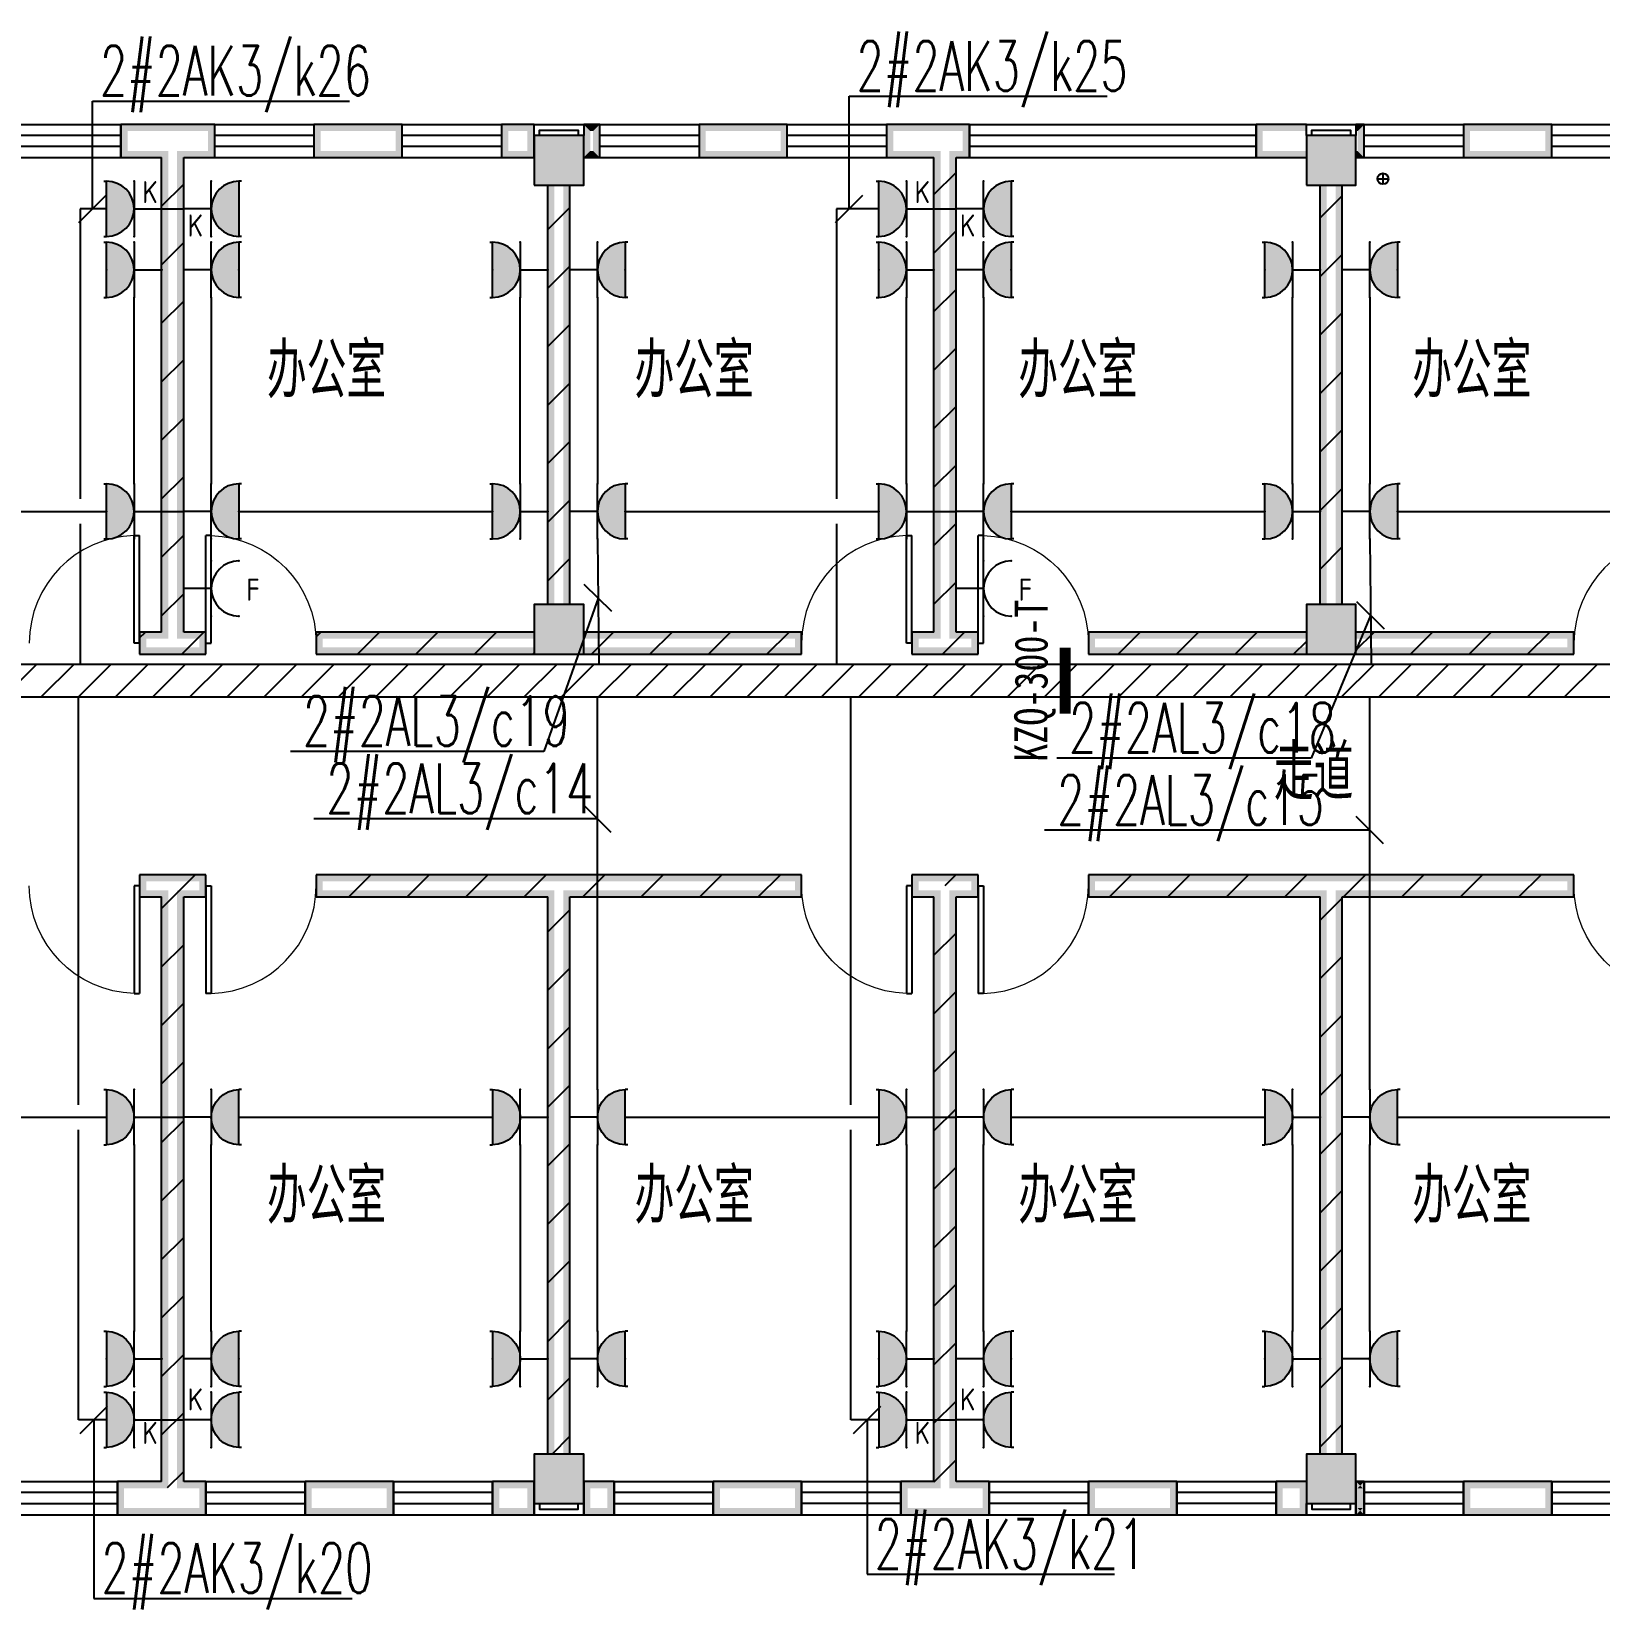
# Model space of a CAD drawing. Extents: x 101023 to 279373, y -114511 to 293844.
# Drawn here: x 201701 to 215911, y 57130 to 71431 of the extents above; entities that cross this region are included whole.
import ezdxf
from ezdxf.enums import TextEntityAlignment as Align

# ---------------------------------------------------------------- set-up
doc = ezdxf.new("R2010")
doc.units = 0
doc.header["$LTSCALE"] = 1000
doc.header["$MEASUREMENT"] = 0
for name, color, linetype in [('A-WALL-PATT', 252, 'Continuous'), ('CABLETRAY', 3, 'Continuous'), ('COLUMN', 2, 'Continuous'), ('DIM-照明', 3, 'Continuous'), ('EQUIP-插座', 3, 'Continuous'), ('PUB_HATCH', 8, 'Continuous'), ('PUB_TEXT', 7, 'Continuous'), ('PUB_WALL', 2, 'Continuous'), ('STAIR', 2, 'Continuous'), ('TEL_HATCH', 8, 'Continuous'), ('WALL', 2, 'Continuous'), ('WINDOW', 2, 'Continuous'), ('WIRE-照明', 6, 'Continuous'), ('抗震支吊架', 2, 'Continuous'), ('排水', 153, 'Continuous')]:
    doc.layers.add(name, color=color, linetype=linetype)
doc.styles.add('_TEL_ATTDEF', font='gbenor', dxfattribs={"bigfont": 'gbcbig'})
doc.styles.add('_TEL_DIM', font='simplex.shx', dxfattribs={"width": 0.8, "height": 3.5, "bigfont": 'gbcbig.shx'})
doc.styles.add('kzcad', font='', dxfattribs={"width": 0.8})
doc.styles.get("Standard").update_dxf_attribs({"font": 'simplex.shx', "width": 0.8, "bigfont": 'gbcbig.shx'})
doc.styles.get('kzcad').set_extended_font_data('SimSun')
pattern_1 = [(45, (-906447.23, -635367.28), (-265.16515, 265.16515), [])]

# ---------------------------------------------------------------- blocks, each defined once
blk = doc.blocks.new('$equip$00002810')
for p, q in [((0.5, 0.5), (-0.5, 0.5)), ((0, 0.5), (0, 0))]:
    blk.add_line(p, q)
blk.add_arc((0, 1), 0.5, 180, 0)
for p in [(-0.5, 1), (0.5, 1), (-0.5, 0.5), (0.5, 0.5), (0, 0)]:
    blk.add_point(p)
at = {"color": 7, "style": '_TEL_DIM'}
blk.add_attdef('$TEXT$', text='', height=0.4, dxfattribs=at).set_placement((0.023, 1.257), align=Align.MIDDLE_CENTER)
at = {"color": 7, "style": '_TEL_DIM', "flags": 1}
for tag in ['A', 'REMARK']:
    blk.add_attdef(tag, text='', height=0.000025, dxfattribs=at).set_placement((0, 0), align=Align.MIDDLE_CENTER)
blk = doc.blocks.new('$equip$00001237')
for p, q in [((-0.5, 1.05), (-0.5, 1)), ((-0.5, 1), (0.5, 1)), ((0.5, 1.05), (0.5, 1)), ((0.5, 0.5), (-0.5, 0.5)), ((0, 0.5), (0, 0))]:
    blk.add_line(p, q)
blk.add_arc((0, 1), 0.5, 180, 0)
for p in [(0, 1), (-0.5, 0.5), (0.5, 0.5), (0, 0)]:
    blk.add_point(p)
for points in [[(0.433, 0.75), (-0.433, 0.75), (0.5, 1), (-0.5, 1)], [(0.25, 0.567), (-0.25, 0.567), (0.433, 0.75), (-0.433, 0.75)], [(0, 0.5), (0, 0.5), (0.25, 0.567), (-0.25, 0.567)]]:
    blk.add_solid(points)
at = {"flags": 9}
blk.add_attdef('A', (0, 0), '', height=0.00002, dxfattribs=at)
blk = doc.blocks.new('$equip$00001764')
for p, q in [((-0.5, 1.05), (-0.5, 1)), ((-0.5, 1), (0.5, 1)), ((0.5, 1.05), (0.5, 1)), ((0.5, 0.5), (-0.5, 0.5)), ((0, 0.5), (0, 0))]:
    blk.add_line(p, q)
blk.add_arc((0, 1), 0.5, 180, 0)
for p in [(-0.5, 0.5), (0.5, 0.5), (0, 0)]:
    blk.add_point(p)
for points in [[(0.433, 0.75), (-0.433, 0.75), (0.5, 1), (-0.5, 1)], [(0.25, 0.567), (-0.25, 0.567), (0.433, 0.75), (-0.433, 0.75)], [(0, 0.5), (0, 0.5), (0.25, 0.567), (-0.25, 0.567)]]:
    blk.add_solid(points)
at = {"color": 7, "style": '_TEL_DIM'}
blk.add_attdef('$TEXT$', text='', height=0.4, dxfattribs=at).set_placement((0.303, 0.211), align=Align.MIDDLE_CENTER)
at = {"color": 7, "style": '_TEL_DIM', "flags": 1}
blk.add_attdef('A', text='', height=0.00002, dxfattribs=at).set_placement((0, 0), align=Align.MIDDLE_CENTER)
blk = doc.blocks.new('ng')
at = {"layer": '排水'}
for p, q in [((345991, 781358), (346091, 781358)), ((346041, 781408), (346041, 781308))]:
    blk.add_line(p, q, dxfattribs=at)
blk.add_circle((346041, 781358), 50, dxfattribs=at)
blk = doc.blocks.new('雨水管')
at = {"layer": '排水'}
blk.add_blockref('ng', (669236, -122908), dxfattribs=at)
blk = doc.blocks.new('$WINLIB2D$00000001')
at = {"color": 0}
for points in [[(-0.5, 0.5), (-0.5, -0.5)], [(-0.5, 0.5), (0.5, 0.5)], [(0.5, -0.5), (0.5, 0.5)], [(0.5, 0.1667), (-0.5, 0.1667)], [(0.5, -0.1667), (-0.5, -0.1667)], [(-0.5, -0.5), (0.5, -0.5)]]:
    blk.add_lwpolyline(points, dxfattribs=at)
blk = doc.blocks.new('_FZH')
blk.add_lwpolyline([(-0.5, -0.5), (0.5, -0.5), (0.5, 0.5), (-0.5, 0.5)], close=True)
at = {"layer": 'PUB_HATCH'}
blk.add_solid([(-0.5, -0.5), (0.5, -0.5), (-0.5, 0.5), (0.5, 0.5)], dxfattribs=at)
blk = doc.blocks.new('$DorLib2D$00000001')
for p, q in [((0.45, 0.975), (0.5, 0.975)), ((0.45, 0), (0.45, 0.975)), ((0.5, 0), (0.5, 0.975)), ((0.5, 0), (0.45, 0))]:
    blk.add_line(p, q)
at = {"lineweight": 13}
blk.add_arc((0.475, 0), 0.975, 91.4693, 180, dxfattribs=at)
blk = doc.blocks.new('A$C54854E18')
at = {"layer": 'A-WALL-PATT'}
h = blk.add_hatch(dxfattribs=at)
h.set_pattern_fill('普通砖', color=256, scale=150, style=0)
h.set_pattern_definition(pattern_1)
h.paths.add_polyline_path([(86699.9, 18638.9), (86739.9, 18645.5), (86799.9, 18705.5), (86799.9, 23005.5), (86699.9, 23105.5), (86599.9, 23005.5), (86599.9, 18705.5), (86659.9, 18645.5)])
h = blk.add_hatch(dxfattribs=at)
h.set_pattern_fill('普通砖', color=256, scale=150, style=0)
h.set_pattern_definition(pattern_1)
h.paths.add_polyline_path([(93699.9, 18638.9), (93739.9, 18645.5), (93799.9, 18705.5), (93799.9, 23005.5), (93699.9, 23105.5), (93599.9, 23005.5), (93599.9, 18705.5), (93659.9, 18645.5)])
h = blk.add_hatch(dxfattribs=at)
h.set_pattern_fill('普通砖', color=256, scale=150, style=0)
h.set_pattern_definition(pattern_1)
h.paths.add_polyline_path([(90300, 22755.5), (90100, 22755.5), (90100, 18955.5), (90300, 18955.5)])
h = blk.add_hatch(dxfattribs=at)
h.set_pattern_fill('普通砖', color=256, scale=150, style=0)
h.set_pattern_definition(pattern_1)
h.paths.add_polyline_path([(97300, 22755.5), (97100, 22755.5), (97100, 18955.5), (97300, 18955.5)])
h = blk.add_hatch(dxfattribs=at)
h.set_pattern_fill('普通砖', color=256, scale=150, style=0)
h.set_pattern_definition(pattern_1)
h.paths.add_polyline_path([(86659.9, 18645.5), (86599.9, 18705.5), (86399.9, 18705.5), (86399.9, 18505.5), (86699.9, 18505.5), (86699.9, 18638.9)])
h = blk.add_hatch(dxfattribs=at)
h.set_pattern_fill('普通砖', color=256, scale=150, style=0)
h.set_pattern_definition(pattern_1)
h.paths.add_polyline_path([(86699.9, 18638.9), (86699.9, 18505.5), (86999.9, 18505.5), (86999.9, 18705.5), (86799.9, 18705.5), (86739.9, 18645.5)])
h = blk.add_hatch(dxfattribs=at)
h.set_pattern_fill('普通砖', color=256, scale=150, style=0)
h.set_pattern_definition(pattern_1)
h.paths.add_polyline_path([(89975, 18505.5), (89975, 18705.5), (87999.9, 18705.5), (87999.9, 18505.5)])
h = blk.add_hatch(dxfattribs=at)
h.set_pattern_fill('普通砖', color=256, scale=150, style=0)
h.set_pattern_definition(pattern_1)
h.paths.add_polyline_path([(90425, 18705.5), (90425, 18505.5), (92399.9, 18505.5), (92399.9, 18705.5)])
h = blk.add_hatch(dxfattribs=at)
h.set_pattern_fill('普通砖', color=256, scale=150, style=0)
h.set_pattern_definition(pattern_1)
h.paths.add_polyline_path([(93659.9, 18645.5), (93599.9, 18705.5), (93399.9, 18705.5), (93399.9, 18505.5), (93699.9, 18505.5), (93699.9, 18638.9)])
h = blk.add_hatch(dxfattribs=at)
h.set_pattern_fill('普通砖', color=256, scale=150, style=0)
h.set_pattern_definition(pattern_1)
h.paths.add_polyline_path([(93699.9, 18638.9), (93699.9, 18505.5), (93999.9, 18505.5), (93999.9, 18705.5), (93799.9, 18705.5), (93739.9, 18645.5)])
h = blk.add_hatch(dxfattribs=at)
h.set_pattern_fill('普通砖', color=256, scale=150, style=0)
h.set_pattern_definition(pattern_1)
h.paths.add_polyline_path([(96974.9, 18505.5), (96974.9, 18705.5), (94999.9, 18705.5), (94999.9, 18505.5)])
h = blk.add_hatch(dxfattribs=at)
h.set_pattern_fill('普通砖', color=256, scale=150, style=0)
h.set_pattern_definition(pattern_1)
h.paths.add_polyline_path([(97424.9, 18705.5), (97424.9, 18505.5), (99399.9, 18505.5), (99399.9, 18705.5)])
h = blk.add_hatch(dxfattribs=at)
h.set_pattern_fill('普通砖', color=256, scale=150, style=0)
h.set_pattern_definition(pattern_1)
h.paths.add_polyline_path([(86699.9, 16372.2), (86699.9, 16505.5), (86399.9, 16505.5), (86399.9, 16305.5), (86599.9, 16305.5), (86659.9, 16365.5)])
h = blk.add_hatch(dxfattribs=at)
h.set_pattern_fill('普通砖', color=256, scale=150, style=0)
h.set_pattern_definition(pattern_1)
h.paths.add_polyline_path([(86739.9, 16365.5), (86799.9, 16305.5), (86999.9, 16305.5), (86999.9, 16505.5), (86699.9, 16505.5), (86699.9, 16372.2)])
h = blk.add_hatch(dxfattribs=at)
h.set_pattern_fill('普通砖', color=256, scale=150, style=0)
h.set_pattern_definition(pattern_1)
h.paths.add_polyline_path([(90200, 16372.2), (90200, 16505.5), (87999.9, 16505.5), (87999.9, 16305.5), (90100, 16305.5), (90160, 16365.5)])
h = blk.add_hatch(dxfattribs=at)
h.set_pattern_fill('普通砖', color=256, scale=150, style=0)
h.set_pattern_definition(pattern_1)
h.paths.add_polyline_path([(90240, 16365.5), (90300, 16305.5), (92399.9, 16305.5), (92399.9, 16505.5), (90200, 16505.5), (90200, 16372.2)])
h = blk.add_hatch(dxfattribs=at)
h.set_pattern_fill('普通砖', color=256, scale=150, style=0)
h.set_pattern_definition(pattern_1)
h.paths.add_polyline_path([(93739.9, 16365.5), (93799.9, 16305.5), (93999.9, 16305.5), (93999.9, 16505.5), (93699.9, 16505.5), (93699.9, 16372.2)])
h = blk.add_hatch(dxfattribs=at)
h.set_pattern_fill('普通砖', color=256, scale=150, style=0)
h.set_pattern_definition(pattern_1)
h.paths.add_polyline_path([(97200, 16372.2), (97200, 16505.5), (94999.9, 16505.5), (94999.9, 16305.5), (97100, 16305.5), (97160, 16365.5)])
h = blk.add_hatch(dxfattribs=at)
h.set_pattern_fill('普通砖', color=256, scale=150, style=0)
h.set_pattern_definition(pattern_1)
h.paths.add_polyline_path([(97240, 16365.5), (97300, 16305.5), (99399.9, 16305.5), (99399.9, 16505.5), (97200, 16505.5), (97200, 16372.2)])
h = blk.add_hatch(dxfattribs=at)
h.set_pattern_fill('普通砖', color=256, scale=150, style=0)
h.set_pattern_definition(pattern_1)
h.paths.add_polyline_path([(86699.9, 10905.5), (86799.9, 11005.5), (86799.9, 16305.5), (86739.9, 16365.5), (86699.9, 16372.2), (86659.9, 16365.5), (86599.9, 16305.5), (86599.9, 11005.5)])
h = blk.add_hatch(dxfattribs=at)
h.set_pattern_fill('普通砖', color=256, scale=150, style=0)
h.set_pattern_definition(pattern_1)
h.paths.add_polyline_path([(90100, 11255.6), (90300, 11255.6), (90300, 16305.5), (90240, 16365.5), (90200, 16372.2), (90160, 16365.5), (90100, 16305.5)])
h = blk.add_hatch(dxfattribs=at)
h.set_pattern_fill('普通砖', color=256, scale=150, style=0)
h.set_pattern_definition(pattern_1)
h.paths.add_polyline_path([(93699.9, 10905.6), (93799.9, 11005.6), (93799.9, 16305.5), (93739.9, 16365.5), (93699.9, 16372.2), (93659.9, 16365.5), (93599.9, 16305.5), (93599.9, 11005.6)])
h = blk.add_hatch(dxfattribs=at)
h.set_pattern_fill('普通砖', color=256, scale=150, style=0)
h.set_pattern_definition(pattern_1)
h.paths.add_polyline_path([(97100, 11255.6), (97300, 11255.6), (97300, 16305.5), (97240, 16365.5), (97200, 16372.2), (97160, 16365.5), (97100, 16305.5)])
at = {"layer": 'PUB_WALL'}
for points in [[(86699.9, 23305.5), (86230.8, 23305.5), (86290.8, 23245.5), (86699.9, 23245.5)], [(86230.8, 23305.5), (86230.8, 23005.5), (86290.8, 23065.5), (86290.8, 23245.5)], [(87080.6, 23305.5), (86699.9, 23305.5), (86699.9, 23245.5), (87020.6, 23245.5)], [(87080.6, 23005.5), (87080.6, 23305.5), (87020.6, 23245.5), (87020.6, 23065.5)], [(88780.6, 23305.5), (87980.6, 23305.5), (88040.6, 23245.5), (88720.6, 23245.5)], [(87980.6, 23305.5), (87980.6, 23005.5), (88040.6, 23065.5), (88040.6, 23245.5)], [(88780.6, 23005.5), (88780.6, 23305.5), (88720.6, 23245.5), (88720.6, 23065.5)], [(89974.9, 23305.5), (89680.6, 23305.5), (89740.6, 23245.5), (89914.9, 23245.5)], [(89680.6, 23305.5), (89680.6, 23005.5), (89740.6, 23065.5), (89740.6, 23245.5)], [(89974.9, 23005.5), (89974.9, 23305.5), (89914.9, 23245.5), (89914.9, 23065.5)], [(90425, 23205.5), (89975, 23205.5), (90035, 23145.5), (90365, 23145.5)], [(89975, 23205.5), (89975, 22755.5), (90035, 22815.5), (90035, 23145.5)], [(90425, 22755.5), (90425, 23205.5), (90365, 23145.5), (90365, 22815.5)], [(90570.4, 23305.5), (90424.9, 23305.5), (90484.9, 23245.5), (90510.4, 23245.5)], [(90424.9, 23205.5), (90425, 23205.5), (90425, 23005.6), (90484.9, 23065.5), (90484.9, 23245.5), (90424.9, 23305.5)], [(90570.4, 23005.5), (90570.4, 23305.5), (90510.4, 23245.5), (90510.4, 23065.5)], [(92270.4, 23305.5), (91470.4, 23305.5), (91530.4, 23245.5), (92210.4, 23245.5)], [(91470.4, 23305.5), (91470.4, 23005.5), (91530.4, 23065.5), (91530.4, 23245.5)], [(92270.4, 23005.5), (92270.4, 23305.5), (92210.4, 23245.5), (92210.4, 23065.5)], [(93699.9, 23305.5), (93170.4, 23305.5), (93230.4, 23245.5), (93699.9, 23245.5)], [(93170.4, 23305.5), (93170.4, 23005.5), (93230.4, 23065.5), (93230.4, 23245.5)], [(93920.5, 23305.5), (93699.9, 23305.5), (93699.9, 23245.5), (93860.5, 23245.5)], [(93920.5, 23005.5), (93920.5, 23305.5), (93860.5, 23245.5), (93860.5, 23065.5)], [(96974.9, 23305.5), (96520.5, 23305.5), (96580.5, 23245.5), (96974.9, 23245.5)], [(96520.5, 23305.5), (96520.5, 23005.5), (96580.5, 23065.5), (96580.5, 23245.5)], [(97424.9, 23205.5), (96974.9, 23205.5), (97034.9, 23145.5), (97364.9, 23145.5)], [(96974.9, 23205.5), (96974.9, 22755.5), (97034.9, 22815.5), (97034.9, 23145.5)], [(97424.9, 22755.5), (97424.9, 23205.5), (97364.9, 23145.5), (97364.9, 22815.5)], [(97499.6, 23305.5), (97424.9, 23305.5), (97424.9, 23245.5), (97439.6, 23245.5)], [(97499.6, 23005.5), (97499.6, 23305.5), (97439.6, 23245.5), (97439.6, 23065.5)], [(99199.6, 23305.5), (98399.6, 23305.5), (98459.6, 23245.5), (99139.6, 23245.5)], [(98399.6, 23305.5), (98399.6, 23005.5), (98459.6, 23065.5), (98459.6, 23245.5)], [(99199.6, 23005.5), (99199.6, 23305.5), (99139.6, 23245.5), (99139.6, 23065.5)], [(86230.8, 23005.5), (86599.9, 23005.5), (86659.9, 23065.5), (86290.8, 23065.5)], [(86599.9, 18705.5), (86599.9, 23005.5), (86659.9, 23065.5), (86659.9, 18645.5)], [(86799.9, 18705.5), (86799.9, 23005.5), (86739.9, 23065.5), (86739.9, 18645.5)], [(86799.9, 23005.5), (87080.6, 23005.5), (87020.6, 23065.5), (86739.9, 23065.5)], [(87980.6, 23005.5), (88780.6, 23005.5), (88720.6, 23065.5), (88040.6, 23065.5)], [(89680.6, 23005.5), (89974.9, 23005.5), (89914.9, 23065.5), (89740.6, 23065.5)], [(90425, 23005.6), (90425, 23005.5), (90570.4, 23005.5), (90510.4, 23065.5), (90484.9, 23065.5)], [(91470.4, 23005.5), (92270.4, 23005.5), (92210.4, 23065.5), (91530.4, 23065.5)], [(93170.4, 23005.5), (93599.9, 23005.5), (93659.9, 23065.5), (93230.4, 23065.5)], [(93599.9, 18705.5), (93599.9, 23005.5), (93659.9, 23065.5), (93659.9, 18645.5)], [(93799.9, 18705.5), (93799.9, 23005.5), (93739.9, 23065.5), (93739.9, 18645.5)], [(93799.9, 23005.5), (93920.5, 23005.5), (93860.5, 23065.5), (93739.9, 23065.5)], [(96520.5, 23005.5), (96974.9, 23005.5), (96974.9, 23065.5), (96580.5, 23065.5)], [(97424.9, 23005.5), (97499.6, 23005.5), (97439.6, 23065.5), (97424.9, 23065.5)], [(98399.6, 23005.5), (99199.6, 23005.5), (99139.6, 23065.5), (98459.6, 23065.5)], [(89975, 22755.5), (90425, 22755.5), (90365, 22815.5), (90035, 22815.5)], [(90160, 22755.5), (90100, 22755.5), (90100, 18955.5), (90160, 18955.5)], [(90300, 22755.5), (90240, 22755.5), (90240, 18955.5), (90300, 18955.5)], [(96974.9, 22755.5), (97424.9, 22755.5), (97364.9, 22815.5), (97034.9, 22815.5)], [(97160, 22755.5), (97100, 22755.5), (97100, 18955.5), (97160, 18955.5)], [(97300, 22755.5), (97240, 22755.5), (97240, 18955.5), (97300, 18955.5)], [(90425, 18955.5), (89975, 18955.5), (90035, 18895.5), (90365, 18895.5)], [(89975, 18955.5), (89975, 18505.5), (90035, 18565.5), (90035, 18895.5)], [(90425, 18505.5), (90425, 18955.5), (90365, 18895.5), (90365, 18565.5)], [(97424.9, 18955.5), (96974.9, 18955.5), (97034.9, 18895.5), (97364.9, 18895.5)], [(96974.9, 18955.5), (96974.9, 18505.5), (97034.9, 18565.5), (97034.9, 18895.5)], [(97424.9, 18505.5), (97424.9, 18955.5), (97364.9, 18895.5), (97364.9, 18565.5)], [(86599.9, 18705.5), (86399.9, 18705.5), (86459.9, 18645.5), (86659.9, 18645.5)], [(86399.9, 18705.5), (86399.9, 18505.5), (86459.9, 18565.5), (86459.9, 18645.5)], [(86999.9, 18705.5), (86799.9, 18705.5), (86739.9, 18645.5), (86939.9, 18645.5)], [(86999.9, 18505.5), (86999.9, 18705.5), (86939.9, 18645.5), (86939.9, 18565.5)], [(89975, 18645.5), (89975, 18705.5), (87999.9, 18705.5), (88059.9, 18645.5)], [(87999.9, 18705.5), (87999.9, 18505.5), (88059.9, 18565.5), (88059.9, 18645.5)], [(90425, 18705.5), (90425, 18645.5), (92339.9, 18645.5), (92399.9, 18705.5)], [(92399.9, 18505.5), (92399.9, 18705.5), (92339.9, 18645.5), (92339.9, 18565.5)], [(93599.9, 18705.5), (93399.9, 18705.5), (93459.9, 18645.5), (93659.9, 18645.5)], [(93399.9, 18705.5), (93399.9, 18505.5), (93459.9, 18565.5), (93459.9, 18645.5)], [(93999.9, 18705.5), (93799.9, 18705.5), (93739.9, 18645.5), (93939.9, 18645.5)], [(93999.9, 18505.5), (93999.9, 18705.5), (93939.9, 18645.5), (93939.9, 18565.5)], [(96974.9, 18645.5), (96974.9, 18705.5), (94999.9, 18705.5), (95059.9, 18645.5)], [(94999.9, 18705.5), (94999.9, 18505.5), (95059.9, 18565.5), (95059.9, 18645.5)], [(97424.9, 18705.5), (97424.9, 18645.5), (99339.9, 18645.5), (99399.9, 18705.5)], [(99399.9, 18505.5), (99399.9, 18705.5), (99339.9, 18645.5), (99339.9, 18565.5)], [(86399.9, 18505.5), (86699.9, 18505.5), (86699.9, 18565.5), (86459.9, 18565.5)], [(86699.9, 18505.5), (86999.9, 18505.5), (86939.9, 18565.5), (86699.9, 18565.5)], [(89975, 18505.5), (89975, 18565.5), (88059.9, 18565.5), (87999.9, 18505.5)], [(89975, 18505.5), (90425, 18505.5), (90365, 18565.5), (90035, 18565.5)], [(90425, 18565.5), (90425, 18505.5), (92399.9, 18505.5), (92339.9, 18565.5)], [(93399.9, 18505.5), (93699.9, 18505.5), (93699.9, 18565.5), (93459.9, 18565.5)], [(93699.9, 18505.5), (93999.9, 18505.5), (93939.9, 18565.5), (93699.9, 18565.5)], [(96974.9, 18505.5), (96974.9, 18565.5), (95059.9, 18565.5), (94999.9, 18505.5)], [(96974.9, 18505.5), (97424.9, 18505.5), (97364.9, 18565.5), (97034.9, 18565.5)], [(97424.9, 18565.5), (97424.9, 18505.5), (99399.9, 18505.5), (99339.9, 18565.5)], [(86699.9, 16505.5), (86399.9, 16505.5), (86459.9, 16445.5), (86699.9, 16445.5)], [(86399.9, 16505.5), (86399.9, 16305.5), (86459.9, 16365.5), (86459.9, 16445.5)], [(86999.9, 16505.5), (86699.9, 16505.5), (86699.9, 16445.5), (86939.9, 16445.5)], [(86999.9, 16305.5), (86999.9, 16505.5), (86939.9, 16445.5), (86939.9, 16365.5)], [(90200, 16505.5), (87999.9, 16505.5), (88059.9, 16445.5), (90200, 16445.5)], [(87999.9, 16505.5), (87999.9, 16305.5), (88059.9, 16365.5), (88059.9, 16445.5)], [(92399.9, 16505.5), (90200, 16505.5), (90200, 16445.5), (92339.9, 16445.5)], [(92399.9, 16305.5), (92399.9, 16505.5), (92339.9, 16445.5), (92339.9, 16365.5)], [(93699.9, 16505.5), (93399.9, 16505.5), (93459.9, 16445.5), (93699.9, 16445.5)], [(93399.9, 16505.5), (93399.9, 16305.5), (93459.9, 16365.5), (93459.9, 16445.5)], [(93999.9, 16505.5), (93699.9, 16505.5), (93699.9, 16445.5), (93939.9, 16445.5)], [(93999.9, 16305.5), (93999.9, 16505.5), (93939.9, 16445.5), (93939.9, 16365.5)], [(97200, 16505.5), (94999.9, 16505.5), (95059.9, 16445.5), (97200, 16445.5)], [(94999.9, 16505.5), (94999.9, 16305.5), (95059.9, 16365.5), (95059.9, 16445.5)], [(99399.9, 16505.5), (97200, 16505.5), (97200, 16445.5), (99339.9, 16445.5)], [(99399.9, 16305.5), (99399.9, 16505.5), (99339.9, 16445.5), (99339.9, 16365.5)], [(86399.9, 16305.5), (86599.9, 16305.5), (86659.9, 16365.5), (86459.9, 16365.5)], [(86599.9, 11005.5), (86599.9, 16305.5), (86659.9, 16365.5), (86659.9, 10945.5)], [(86799.9, 11005.5), (86799.9, 16305.5), (86739.9, 16365.5), (86739.9, 10945.5)], [(86799.9, 16305.5), (86999.9, 16305.5), (86939.9, 16365.5), (86739.9, 16365.5)], [(87999.9, 16305.5), (90100, 16305.5), (90160, 16365.5), (88059.9, 16365.5)], [(90100, 11255.6), (90160, 11255.6), (90160, 16365.5), (90100, 16305.5)], [(90240, 11255.6), (90300, 11255.6), (90300, 16305.5), (90240, 16365.5)], [(90300, 16305.5), (92399.9, 16305.5), (92339.9, 16365.5), (90240, 16365.5)], [(93399.9, 16305.5), (93599.9, 16305.5), (93659.9, 16365.5), (93459.9, 16365.5)], [(93599.9, 11005.6), (93599.9, 16305.5), (93659.9, 16365.5), (93659.9, 10945.6)], [(93799.9, 11005.6), (93799.9, 16305.5), (93739.9, 16365.5), (93739.9, 10945.6)], [(93799.9, 16305.5), (93999.9, 16305.5), (93939.9, 16365.5), (93739.9, 16365.5)], [(94999.9, 16305.5), (97100, 16305.5), (97160, 16365.5), (95059.9, 16365.5)], [(97100, 11255.6), (97160, 11255.6), (97160, 16365.5), (97100, 16305.5)], [(97240, 11255.6), (97300, 11255.6), (97300, 16305.5), (97240, 16365.5)], [(97300, 16305.5), (99399.9, 16305.5), (99339.9, 16365.5), (97240, 16365.5)], [(90425, 11255.6), (89975, 11255.6), (90035, 11195.6), (90365, 11195.6)], [(89975, 11255.6), (89975, 10805.6), (90035, 10865.6), (90035, 11195.6)], [(90425, 10805.6), (90425, 11255.6), (90365, 11195.6), (90365, 10865.6)], [(97424.9, 11255.6), (96974.9, 11255.6), (97034.9, 11195.6), (97364.9, 11195.6)], [(96974.9, 11255.6), (96974.9, 10805.6), (97034.9, 10865.6), (97034.9, 11195.6)], [(97424.9, 10805.6), (97424.9, 11255.6), (97364.9, 11195.6), (97364.9, 10865.6)], [(86599.9, 11005.5), (86200, 11005.5), (86260, 10945.5), (86659.9, 10945.5)], [(86200, 11005.5), (86200, 10705.5), (86260, 10765.5), (86260, 10945.5)], [(87000, 11005.5), (86799.9, 11005.5), (86739.9, 10945.5), (86940, 10945.5)], [(87000, 10705.5), (87000, 11005.5), (86940, 10945.5), (86940, 10765.5)], [(88700, 11005.5), (87900, 11005.5), (87960, 10945.5), (88640, 10945.5)], [(87900, 11005.5), (87900, 10705.5), (87960, 10765.5), (87960, 10945.5)], [(88700, 10705.5), (88700, 11005.5), (88640, 10945.5), (88640, 10765.5)], [(89974.9, 11005.5), (89600, 11005.5), (89660, 10945.5), (89914.9, 10945.5)], [(89600, 11005.5), (89600, 10705.5), (89660, 10765.5), (89660, 10945.5)], [(89974.9, 10705.5), (89974.9, 11005.5), (89914.9, 10945.5), (89914.9, 10765.5)], [(90700, 11005.5), (90424.9, 11005.5), (90484.9, 10945.5), (90640, 10945.5)], [(90424.9, 11005.5), (90424.9, 10705.5), (90484.9, 10765.5), (90484.9, 10945.5)], [(90700, 10705.5), (90700, 11005.5), (90640, 10945.5), (90640, 10765.5)], [(92400, 11005.6), (91600, 11005.5), (91660, 10945.5), (92340, 10945.6)], [(91600, 11005.5), (91600, 10705.5), (91660, 10765.5), (91660, 10945.5)], [(92400, 10705.6), (92400, 11005.6), (92340, 10945.6), (92340, 10765.6)], [(93599.9, 11005.6), (93300, 11005.6), (93360, 10945.6), (93659.9, 10945.6)], [(93300, 11005.6), (93300, 10705.6), (93360, 10765.6), (93360, 10945.6)], [(94100, 11005.6), (93799.9, 11005.6), (93739.9, 10945.6), (94040, 10945.6)], [(94100, 10705.6), (94100, 11005.6), (94040, 10945.6), (94040, 10765.6)], [(95800, 11005.6), (95000, 11005.6), (95060, 10945.6), (95740, 10945.6)], [(95000, 11005.6), (95000, 10705.6), (95060, 10765.6), (95060, 10945.6)], [(95800, 10705.6), (95800, 11005.6), (95740, 10945.6), (95740, 10765.6)], [(96974.9, 11005.6), (96700, 11005.6), (96760, 10945.6), (96914.9, 10945.6)], [(96700, 11005.6), (96700, 10705.6), (96760, 10765.6), (96760, 10945.6)], [(96974.9, 10705.6), (96974.9, 11005.6), (96914.9, 10945.6), (96914.9, 10765.6)], [(97500, 11005.5), (97424.9, 11005.5), (97484.9, 10945.5), (97440, 10945.5)], [(97424.9, 11005.5), (97424.9, 10705.5), (97484.9, 10765.5), (97484.9, 10945.5)], [(97500, 10705.5), (97500, 11005.5), (97440, 10945.5), (97440, 10765.5)], [(99200, 11005.5), (98400, 11005.5), (98460, 10945.5), (99140, 10945.5)], [(98400, 11005.5), (98400, 10705.5), (98460, 10765.5), (98460, 10945.5)], [(99200, 10705.5), (99200, 11005.5), (99140, 10945.5), (99140, 10765.5)], [(86200, 10705.5), (86699.9, 10705.5), (86699.9, 10765.5), (86260, 10765.5)], [(86699.9, 10705.5), (87000, 10705.5), (86940, 10765.5), (86699.9, 10765.5)], [(87900, 10705.5), (88700, 10705.5), (88640, 10765.5), (87960, 10765.5)], [(89600, 10705.5), (89974.9, 10705.5), (89914.9, 10765.5), (89660, 10765.5)], [(89975, 10805.6), (90425, 10805.6), (90365, 10865.6), (90035, 10865.6)], [(90424.9, 10705.5), (90700, 10705.5), (90640, 10765.5), (90484.9, 10765.5)], [(91600, 10705.5), (92400, 10705.6), (92340, 10765.6), (91660, 10765.5)], [(93300, 10705.6), (93699.9, 10705.6), (93699.9, 10765.6), (93360, 10765.6)], [(93699.9, 10705.6), (94100, 10705.6), (94040, 10765.6), (93699.9, 10765.6)], [(95000, 10705.6), (95800, 10705.6), (95740, 10765.6), (95060, 10765.6)], [(96700, 10705.6), (96974.9, 10705.6), (96914.9, 10765.6), (96760, 10765.6)], [(96974.9, 10805.6), (97424.9, 10805.6), (97364.9, 10865.6), (97034.9, 10865.6)], [(97424.9, 10705.5), (97500, 10705.5), (97440, 10765.5), (97484.9, 10765.5)], [(98400, 10705.5), (99200, 10705.5), (99140, 10765.5), (98460, 10765.5)]]:
    blk.add_hatch(color=256, dxfattribs=at).paths.add_polyline_path(points)
for points in [[(89974.9, 23205.5), (89974.9, 23305.5), (90424.9, 23305.5), (90424.9, 23205.5)], [(90024.9, 23205.5), (90024.9, 23255.5), (90374.9, 23255.5), (90374.9, 23205.5)], [(96974.9, 23205.5), (96974.9, 23305.5), (97424.9, 23305.5), (97424.9, 23205.5)], [(97024.9, 23205.5), (97024.9, 23255.5), (97374.9, 23255.5), (97374.9, 23205.5)], [(89974.9, 10805.6), (89974.9, 10705.5), (90424.9, 10705.5), (90424.9, 10805.5)], [(90024.9, 10805.6), (90024.9, 10755.5), (90374.9, 10755.5), (90374.9, 10805.5)], [(96974.9, 10805.6), (96974.9, 10705.6), (97424.9, 10705.5), (97424.9, 10805.5)], [(97024.9, 10805.6), (97024.9, 10755.6), (97374.9, 10755.5), (97374.9, 10805.5)]]:
    blk.add_lwpolyline(points)
at = {"layer": 'WALL'}
for p, q in [((86699.9, 23305.5), (86230.8, 23305.5)), ((86230.8, 23305.5), (86230.8, 23005.5)), ((87080.6, 23305.5), (86699.9, 23305.5)), ((87080.6, 23005.5), (87080.6, 23305.5)), ((88780.6, 23305.5), (87980.6, 23305.5)), ((87980.6, 23305.5), (87980.6, 23005.5)), ((88780.6, 23005.5), (88780.6, 23305.5)), ((89974.9, 23305.5), (89680.6, 23305.5)), ((89680.6, 23305.5), (89680.6, 23005.5)), ((89974.9, 23005.5), (89974.9, 23305.5)), ((90570.4, 23305.5), (90424.9, 23305.5)), ((90424.9, 23305.5), (90424.9, 23205.5)), ((90570.4, 23005.5), (90570.4, 23305.5)), ((92270.4, 23305.5), (91470.4, 23305.5)), ((91470.4, 23305.5), (91470.4, 23005.5)), ((92270.4, 23005.5), (92270.4, 23305.5)), ((93699.9, 23305.5), (93170.4, 23305.5)), ((93170.4, 23305.5), (93170.4, 23005.5)), ((93920.5, 23305.5), (93699.9, 23305.5)), ((93920.5, 23005.5), (93920.5, 23305.5)), ((96974.9, 23305.5), (96520.5, 23305.5)), ((96520.5, 23305.5), (96520.5, 23005.5)), ((97499.6, 23305.5), (97424.9, 23305.5)), ((97499.6, 23005.5), (97499.6, 23305.5)), ((99199.6, 23305.5), (98399.6, 23305.5)), ((98399.6, 23305.5), (98399.6, 23005.5)), ((99199.6, 23005.5), (99199.6, 23305.5)), ((86230.8, 23005.5), (86599.9, 23005.5)), ((86599.9, 18705.5), (86599.9, 23005.5)), ((86799.9, 18705.5), (86799.9, 23005.5)), ((86799.9, 23005.5), (87080.6, 23005.5)), ((87980.6, 23005.5), (88780.6, 23005.5)), ((89680.6, 23005.5), (89974.9, 23005.5)), ((90425, 23005.5), (90570.4, 23005.5)), ((91470.4, 23005.5), (92270.4, 23005.5)), ((93170.4, 23005.5), (93599.9, 23005.5)), ((93599.9, 18705.5), (93599.9, 23005.5)), ((93799.9, 18705.5), (93799.9, 23005.5)), ((93799.9, 23005.5), (93920.5, 23005.5)), ((96520.5, 23005.5), (96974.9, 23005.5)), ((97424.9, 23005.5), (97499.6, 23005.5)), ((98399.6, 23005.5), (99199.6, 23005.5)), ((90100, 18955.5), (90100, 22755.5)), ((90300, 18955.5), (90300, 22755.5)), ((97100, 18955.5), (97100, 22755.5)), ((97300, 18955.5), (97300, 22755.5)), ((86599.9, 18705.5), (86399.9, 18705.5)), ((86399.9, 18705.5), (86399.9, 18505.5)), ((86999.9, 18705.5), (86799.9, 18705.5)), ((86999.9, 18505.5), (86999.9, 18705.5)), ((89975, 18705.5), (87999.9, 18705.5)), ((87999.9, 18705.5), (87999.9, 18505.5)), ((92399.9, 18705.5), (90425, 18705.5)), ((92399.9, 18505.5), (92399.9, 18705.5)), ((93599.9, 18705.5), (93399.9, 18705.5)), ((93399.9, 18705.5), (93399.9, 18505.5)), ((93999.9, 18705.5), (93799.9, 18705.5)), ((93999.9, 18505.5), (93999.9, 18705.5)), ((96974.9, 18705.5), (94999.9, 18705.5)), ((94999.9, 18705.5), (94999.9, 18505.5)), ((99399.9, 18705.5), (97424.9, 18705.5)), ((99399.9, 18505.5), (99399.9, 18705.5)), ((86399.9, 18505.5), (86699.9, 18505.5)), ((86699.9, 18505.5), (86999.9, 18505.5)), ((87999.9, 18505.5), (89975, 18505.5)), ((90425, 18505.5), (92399.9, 18505.5)), ((93399.9, 18505.5), (93699.9, 18505.5)), ((93699.9, 18505.5), (93999.9, 18505.5)), ((94999.9, 18505.5), (96974.9, 18505.5)), ((97424.9, 18505.5), (99399.9, 18505.5)), ((86699.9, 16505.5), (86399.9, 16505.5)), ((86399.9, 16505.5), (86399.9, 16305.5)), ((86999.9, 16505.5), (86699.9, 16505.5)), ((86999.9, 16305.5), (86999.9, 16505.5)), ((90200, 16505.5), (87999.9, 16505.5)), ((87999.9, 16505.5), (87999.9, 16305.5)), ((92399.9, 16505.5), (90200, 16505.5)), ((92399.9, 16305.5), (92399.9, 16505.5)), ((93699.9, 16505.5), (93399.9, 16505.5)), ((93399.9, 16505.5), (93399.9, 16305.5)), ((93999.9, 16505.5), (93699.9, 16505.5)), ((93999.9, 16305.5), (93999.9, 16505.5)), ((97200, 16505.5), (94999.9, 16505.5)), ((94999.9, 16505.5), (94999.9, 16305.5)), ((99399.9, 16505.5), (97200, 16505.5)), ((99399.9, 16305.5), (99399.9, 16505.5)), ((86399.9, 16305.5), (86599.9, 16305.5)), ((86599.9, 11005.5), (86599.9, 16305.5)), ((86799.9, 11005.5), (86799.9, 16305.5)), ((86799.9, 16305.5), (86999.9, 16305.5)), ((87999.9, 16305.5), (90100, 16305.5)), ((90100, 11255.6), (90100, 16305.5)), ((90300, 11255.6), (90300, 16305.5)), ((90300, 16305.5), (92399.9, 16305.5)), ((93399.9, 16305.5), (93599.9, 16305.5)), ((93599.9, 11005.6), (93599.9, 16305.5)), ((93799.9, 11005.6), (93799.9, 16305.5)), ((93799.9, 16305.5), (93999.9, 16305.5)), ((94999.9, 16305.5), (97100, 16305.5)), ((97100, 11255.6), (97100, 16305.5)), ((97300, 11255.6), (97300, 16305.5)), ((97300, 16305.5), (99399.9, 16305.5)), ((86599.9, 11005.5), (86200, 11005.5)), ((86200, 11005.5), (86200, 10705.5)), ((87000, 11005.5), (86799.9, 11005.5)), ((87000, 10705.5), (87000, 11005.5)), ((88700, 11005.5), (87900, 11005.5)), ((87900, 11005.5), (87900, 10705.5)), ((88700, 10705.5), (88700, 11005.5)), ((89974.9, 11005.5), (89600, 11005.5)), ((89600, 11005.5), (89600, 10705.5)), ((89974.9, 10705.5), (89974.9, 11005.5)), ((90700, 11005.5), (90424.9, 11005.5)), ((90424.9, 11005.5), (90424.9, 10705.5)), ((90700, 10705.5), (90700, 11005.5)), ((92400, 11005.6), (91600, 11005.5)), ((91600, 11005.5), (91600, 10705.5)), ((92400, 10705.6), (92400, 11005.6)), ((93599.9, 11005.6), (93300, 11005.6)), ((93300, 11005.6), (93300, 10705.6)), ((94100, 11005.6), (93799.9, 11005.6)), ((94100, 10705.6), (94100, 11005.6)), ((95800, 11005.6), (95000, 11005.6)), ((95000, 11005.6), (95000, 10705.6)), ((95800, 10705.6), (95800, 11005.6)), ((96974.9, 11005.6), (96700, 11005.6)), ((96700, 11005.6), (96700, 10705.6)), ((97500, 11005.5), (97424.9, 11005.5)), ((97424.9, 11005.5), (97424.9, 10705.5)), ((97500, 10705.5), (97500, 11005.5)), ((99200, 11005.5), (98400, 11005.5)), ((98400, 11005.5), (98400, 10705.5)), ((99200, 10705.5), (99200, 11005.5)), ((96974.9, 10705.6), (96974.9, 10805.6)), ((86200, 10705.5), (86699.9, 10705.5)), ((86699.9, 10705.5), (87000, 10705.5)), ((87900, 10705.5), (88700, 10705.5)), ((89600, 10705.5), (89974.9, 10705.5)), ((90424.9, 10705.5), (90700, 10705.5)), ((91600, 10705.5), (92400, 10705.6)), ((93300, 10705.6), (93699.9, 10705.6)), ((93699.9, 10705.6), (94100, 10705.6)), ((95000, 10705.6), (95800, 10705.6)), ((96700, 10705.6), (96974.9, 10705.6)), ((97424.9, 10705.5), (97500, 10705.5)), ((98400, 10705.5), (99200, 10705.5))]:
    blk.add_line(p, q, dxfattribs=at)
blk.add_blockref('雨水管', (-917608.2, -635636.5))
at = {"layer": 'COLUMN', "xscale": 449.9999997157138, "yscale": 450.0000000576256, "zscale": 450.0000000576256, "rotation": 8.893475487405867e-09}
for p in [(90200, 22980.5), (97199.9, 22980.5), (90200, 18730.5), (97199.9, 18730.5), (90200, 11030.6), (97199.9, 11030.6)]:
    blk.add_blockref('_FZH', p, dxfattribs=at)
at = {"layer": 'WINDOW'}
for name, p, xscale, yscale, zscale in [('$WINLIB2D$00000001', (84930.8, 23155.5), 2600, 300, 2600), ('$WINLIB2D$00000001', (95220.5, 23155.5), 2600, 300, 2600), ('$DorLib2D$00000001', (85899.9, 18605.5), 1000, 1000, -1000), ('$DorLib2D$00000001', (87499.9, 18605.5), -1000, 1000, 1000), ('$DorLib2D$00000001', (92899.9, 18605.5), 1000, 1000, -1000), ('$DorLib2D$00000001', (94499.9, 18605.5), -1000, 1000, 1000), ('$DorLib2D$00000001', (99899.9, 18605.5), 1000, 1000, -1000), ('$WINLIB2D$00000001', (85750, 10855.5), 900, 300, -900), ('$WINLIB2D$00000001', (87450, 10855.5), 900, 300, -900), ('$WINLIB2D$00000001', (89150, 10855.5), 900, 300, -900), ('$WINLIB2D$00000001', (97950, 10855.5), 900, 300, -900), ('$WINLIB2D$00000001', (99650, 10855.5), 900, 300, -900)]:
    blk.add_blockref(name, p, dxfattribs=dict(at, xscale=xscale, yscale=yscale, zscale=zscale))
for name, p, xscale, yscale, zscale, rotation in [('$WINLIB2D$00000001', (87530.6, 23155.5), -900, 300, 900, 180), ('$WINLIB2D$00000001', (89230.6, 23155.5), -900, 300, 900, 180), ('$WINLIB2D$00000001', (91020.4, 23155.5), -900, 300, 900, 180), ('$WINLIB2D$00000001', (92720.4, 23155.5), -900, 300, 900, 180), ('$WINLIB2D$00000001', (97949.6, 23155.5), -900, 300, 900, 180), ('$WINLIB2D$00000001', (99649.6, 23155.5), -900, 300, 900, 180), ('$DorLib2D$00000001', (85899.9, 16405.5), -1000, 1000, 1000, 180), ('$DorLib2D$00000001', (87499.9, 16405.5), 1000, 1000, -1000, 180), ('$DorLib2D$00000001', (92899.9, 16405.5), -1000, 1000, 1000, 180), ('$DorLib2D$00000001', (94499.9, 16405.5), 1000, 1000, -1000, 180), ('$DorLib2D$00000001', (99899.9, 16405.5), -1000, 1000, 1000, 180), ('$WINLIB2D$00000001', (91150, 10855.5), 899.9999999999998, 299.9999999999998, -900, 0.0005764168230706033), ('$WINLIB2D$00000001', (92850, 10855.6), 899.9999999999998, 299.9999999999998, -900, 0.0005764168230706033), ('$WINLIB2D$00000001', (94550, 10855.6), 900.0000000000001, 300.0000000000001, -900, 0.0005853535173203653), ('$WINLIB2D$00000001', (96250, 10855.6), 900.0000000000001, 300.0000000000001, -900, 0.0005853535173203653)]:
    blk.add_blockref(name, p, dxfattribs=dict(at, xscale=xscale, yscale=yscale, zscale=zscale, rotation=rotation))
at = {"layer": 'PUB_TEXT'}
for s, p in [('办公室', (87554.2, 20826.4)), ('办公室', (90885.9, 20826.4)), ('办公室', (94363.8, 20826.4)), ('办公室', (97934.6, 20826.4)), ('走道', (96681.3, 17184.9)), ('办公室', (87554.2, 13344.5)), ('办公室', (90885.9, 13344.5)), ('办公室', (94363.8, 13344.5)), ('办公室', (97934.6, 13344.5))]:
    blk.add_text(s, height=500, dxfattribs=at).set_placement(p)

msp = doc.modelspace()

# ---------------------------------------------------------------- linework, layer by layer
at = {"layer": 'CABLETRAY'}
for p, q in [((177212, 65698), (234249, 65698)), ((234249, 65398), (177212, 65398))]:
    msp.add_line(p, q, dxfattribs=at)
at = {"layer": 'DIM-照明'}
for p, q in [((202128, 69701), (202376, 69949)), ((208986, 69701), (209234, 69949)), ((206961, 66174), (206710, 66419)), ((213962, 66016), (213712, 66261)), ((206953, 64172), (206706, 64419)), ((213953, 64069), (213706, 64316)), ((202142, 58724), (202390, 58972)), ((209150, 58724), (209397, 58972))]:
    msp.add_line(p, q, dxfattribs=at)
for points in [[(202252, 69825), (202252, 70801)], [(202252, 70801), (204582, 70801)], [(209110, 69825), (209110, 70845)], [(209110, 70845), (211451, 70845)], [(206835, 66296), (206344, 64907)], [(213837, 66138), (213299, 64846)], [(206344, 64907), (204048, 64907)], [(213299, 64846), (210992, 64846)], [(206579, 64296), (204260, 64296)], [(206830, 64296), (206579, 64296)], [(213191, 64192), (210883, 64192)], [(213830, 64192), (213191, 64192)], [(202266, 58848), (202266, 57230)], [(209274, 58848), (209274, 57449)], [(209274, 57449), (211515, 57449)], [(202266, 57230), (204607, 57230)]]:
    msp.add_lwpolyline(points, dxfattribs=at)
at = {"layer": 'TEL_HATCH', "linetype": 'Continuous'}
for p, q in [((201449, 65398), (201749, 65698)), ((201786, 65398), (202086, 65698)), ((202123, 65398), (202423, 65698)), ((202459, 65398), (202759, 65698)), ((202796, 65398), (203096, 65698)), ((203133, 65398), (203433, 65698)), ((203470, 65398), (203770, 65698)), ((203806, 65398), (204106, 65698)), ((204143, 65398), (204443, 65698)), ((204480, 65398), (204780, 65698)), ((204817, 65398), (205117, 65698)), ((205154, 65398), (205454, 65698)), ((205490, 65398), (205790, 65698)), ((205827, 65398), (206127, 65698)), ((206164, 65398), (206464, 65698)), ((206501, 65398), (206801, 65698)), ((206837, 65398), (207137, 65698)), ((207174, 65398), (207474, 65698)), ((207511, 65398), (207811, 65698)), ((207848, 65398), (208148, 65698)), ((208184, 65398), (208484, 65698)), ((208521, 65398), (208821, 65698)), ((208858, 65398), (209158, 65698)), ((209195, 65398), (209495, 65698)), ((209531, 65398), (209831, 65698)), ((209868, 65398), (210168, 65698)), ((210205, 65398), (210505, 65698)), ((210542, 65398), (210842, 65698)), ((210878, 65398), (211178, 65698)), ((211215, 65398), (211515, 65698)), ((211552, 65398), (211852, 65698)), ((211889, 65398), (212189, 65698)), ((212225, 65398), (212525, 65698)), ((212562, 65398), (212862, 65698)), ((212899, 65398), (213199, 65698)), ((213236, 65398), (213536, 65698)), ((213572, 65398), (213872, 65698)), ((213909, 65398), (214209, 65698)), ((214246, 65398), (214546, 65698)), ((214583, 65398), (214883, 65698)), ((214920, 65398), (215220, 65698)), ((215256, 65398), (215556, 65698)), ((215593, 65398), (215893, 65698))]:
    msp.add_line(p, q, dxfattribs=at)
at = {"layer": 'WIRE-照明'}
for p, q in [((202380, 69825), (202140, 69825)), ((202140, 69825), (202140, 67195)), ((209380, 69825), (208995, 69825)), ((208995, 69825), (208995, 67195)), ((202140, 66970), (202140, 65698)), ((208995, 66970), (208995, 65698)), ((202126, 61703), (202126, 65398)), ((206830, 61841), (206830, 65398)), ((209126, 61703), (209126, 65398)), ((213830, 61841), (213830, 65398)), ((202126, 58848), (202126, 61478)), ((209126, 58848), (209126, 61478)), ((202380, 58848), (202126, 58848)), ((209380, 58848), (209126, 58848))]:
    msp.add_line(p, q, dxfattribs=at)
at = {"layer": 'WIRE-照明', "linetype": 'Continuous'}
for p, q in [((202880, 69825), (203080, 69825)), ((209880, 69825), (210080, 69825)), ((202630, 67332), (202630, 69022)), ((203330, 69022), (203330, 67332)), ((206130, 67332), (206130, 69022)), ((206830, 69022), (206830, 67332)), ((209630, 67332), (209630, 69022)), ((210330, 69022), (210330, 67332)), ((213130, 67332), (213130, 69022)), ((213830, 69022), (213830, 67332)), ((200080, 67082), (202380, 67082)), ((202880, 67082), (203080, 67082)), ((203580, 67082), (205880, 67082)), ((207080, 67082), (209380, 67082)), ((209880, 67082), (210080, 67082)), ((210580, 67082), (212880, 67082)), ((214080, 67082), (216380, 67082)), ((206830, 66832), (206842, 65698)), ((210330, 66633), (210330, 66832)), ((213830, 66832), (213842, 65698)), ((200080, 61591), (202380, 61591)), ((202880, 61591), (203080, 61591)), ((203580, 61591), (205880, 61591)), ((207080, 61591), (209380, 61591)), ((209880, 61591), (210080, 61591)), ((210580, 61591), (212880, 61591)), ((214080, 61591), (216380, 61591)), ((202630, 61341), (202630, 59651)), ((203330, 59651), (203330, 61341)), ((206130, 61341), (206130, 59651)), ((206830, 59651), (206830, 61341)), ((209630, 61341), (209630, 59651)), ((210330, 59651), (210330, 61341)), ((213130, 61341), (213130, 59651)), ((213830, 59651), (213830, 61341)), ((202880, 58848), (203080, 58848)), ((209880, 58848), (210080, 58848))]:
    msp.add_line(p, q, dxfattribs=at)
at = {"layer": '抗震支吊架', "color": 2, "const_width": 100}
msp.add_lwpolyline([(211069, 65248), (211069, 65848)], dxfattribs=at)

# ---------------------------------------------------------------- block references
at = {"layer": 'EQUIP-插座'}
ref = msp.add_blockref('$equip$00001764', (202880, 69825), dxfattribs=dict(at, xscale=500, yscale=500, zscale=500, rotation=90.00000000000001))
ref.add_attrib('$TEXT$', 'K', dxfattribs={"layer": '0', "color": 7, "height": 200, "style": '_TEL_ATTDEF'}).set_placement((202774, 69976), align=Align.MIDDLE_CENTER)
ref = msp.add_blockref('$equip$00001764', (209880, 69825), dxfattribs=dict(at, xscale=500, yscale=500, zscale=500, rotation=90.00000000000001))
ref.add_attrib('$TEXT$', 'K', dxfattribs={"layer": '0', "color": 7, "height": 200, "style": '_TEL_ATTDEF'}).set_placement((209774, 69976), align=Align.MIDDLE_CENTER)
ref = msp.add_blockref('$equip$00001764', (203080, 69825), dxfattribs=dict(at, xscale=500, yscale=500, zscale=500, rotation=270))
ref.add_attrib('$TEXT$', 'K', dxfattribs={"layer": '0', "color": 7, "height": 200, "style": '_TEL_ATTDEF'}).set_placement((203185, 69673), align=Align.MIDDLE_CENTER)
ref = msp.add_blockref('$equip$00001764', (210080, 69825), dxfattribs=dict(at, xscale=500, yscale=500, zscale=500, rotation=270))
ref.add_attrib('$TEXT$', 'K', dxfattribs={"layer": '0', "color": 7, "height": 200, "style": '_TEL_ATTDEF'}).set_placement((210185, 69673), align=Align.MIDDLE_CENTER)
at = {"layer": 'EQUIP-插座', "yscale": 500, "zscale": 500}
for p, xscale, rotation in [((202880, 69272), 500, 90.00000000000001), ((203080, 69272), 500, 270), ((206380, 69272), 500, 90.00000000000001), ((206580, 69272), 500, 270), ((209880, 69272), 500, 90.00000000000001), ((210080, 69272), 500, 270), ((213380, 69272), 500, 90.00000000000001), ((213580, 69272), 500, 270), ((202880, 67082), 500, 90.00000000000001), ((203080, 67082), 500, 270), ((206380, 67082), 500, 90.00000000000001), ((206580, 67082), 500, 270), ((209880, 67082), 500, 90.00000000000001), ((210080, 67082), 500, 270), ((213380, 67082), 500, 90.00000000000001), ((213580, 67082), 500, 270), ((202880, 61591), -500, 90), ((203080, 61591), -500, 270), ((206380, 61591), -500, 90), ((206580, 61591), -500, 270), ((209880, 61591), -500, 90), ((210080, 61591), -500, 270), ((213380, 61591), -500, 90), ((213580, 61591), -500, 270), ((202880, 59401), -500, 90), ((203080, 59401), -500, 270), ((206380, 59401), -500, 90), ((206580, 59401), -500, 270), ((209880, 59401), -500, 90), ((210080, 59401), -500, 270), ((213380, 59401), -500, 90), ((213580, 59401), -500, 270)]:
    msp.add_blockref('$equip$00001237', p, dxfattribs=dict(at, xscale=xscale, rotation=rotation))
at = {"layer": 'EQUIP-插座'}
ref = msp.add_blockref('$equip$00002810', (203080, 66383), dxfattribs=dict(at, xscale=500, yscale=500, zscale=500, rotation=269.9999999999997))
ref.add_attrib('$TEXT$', 'F', dxfattribs={"layer": '0', "color": 7, "height": 200, "style": '_TEL_ATTDEF'}).set_placement((203708, 66372), align=Align.MIDDLE_CENTER)
ref = msp.add_blockref('$equip$00002810', (210080, 66383), dxfattribs=dict(at, xscale=500, yscale=500, zscale=500, rotation=269.9999999999997))
ref.add_attrib('$TEXT$', 'F', dxfattribs={"layer": '0', "color": 7, "height": 200, "style": '_TEL_ATTDEF'}).set_placement((210708, 66372), align=Align.MIDDLE_CENTER)
ref = msp.add_blockref('$equip$00001764', (202880, 58848), dxfattribs=dict(at, xscale=-500, yscale=500, zscale=500, rotation=90))
ref.add_attrib('$TEXT$', 'K', dxfattribs={"layer": '0', "color": 7, "height": 200, "style": '_TEL_ATTDEF'}).set_placement((202774, 58730), align=Align.MIDDLE_CENTER)
ref = msp.add_blockref('$equip$00001764', (203080, 58848), dxfattribs=dict(at, xscale=-500, yscale=500, zscale=500, rotation=270))
ref.add_attrib('$TEXT$', 'K', dxfattribs={"layer": '0', "color": 7, "height": 200, "style": '_TEL_ATTDEF'}).set_placement((203185, 59033), align=Align.MIDDLE_CENTER)
ref = msp.add_blockref('$equip$00001764', (209880, 58848), dxfattribs=dict(at, xscale=-500, yscale=500, zscale=500, rotation=90))
ref.add_attrib('$TEXT$', 'K', dxfattribs={"layer": '0', "color": 7, "height": 200, "style": '_TEL_ATTDEF'}).set_placement((209774, 58730), align=Align.MIDDLE_CENTER)
ref = msp.add_blockref('$equip$00001764', (210080, 58848), dxfattribs=dict(at, xscale=-500, yscale=500, zscale=500, rotation=270))
ref.add_attrib('$TEXT$', 'K', dxfattribs={"layer": '0', "color": 7, "height": 200, "style": '_TEL_ATTDEF'}).set_placement((210185, 59033), align=Align.MIDDLE_CENTER)
at = {"layer": 'STAIR'}
msp.add_blockref('A$C54854E18', (116280, 47283), dxfattribs=at)

# ---------------------------------------------------------------- texts
at = {"layer": 'DIM-照明', "color": 7, "style": '_TEL_DIM', "width": 0.64}
for s, p in [('2#2AK3/k26', (202320, 70851)), ('2#2AK3/k25', (209178, 70895)), ('2#2AL3/c19', (204160, 64957)), ('2#2AL3/c18', (211104, 64896)), ('2#2AL3/c14', (204373, 64346)), ('2#2AL3/c15', (210996, 64242)), ('2#2AK3/k21', (209342, 57499)), ('2#2AK3/k20', (202334, 57280))]:
    msp.add_text(s, height=450, dxfattribs=at).set_placement(p)
at = {"layer": '抗震支吊架', "color": 2, "style": 'kzcad', "width": 0.8}
msp.add_text('KZQ-300-T', height=300, rotation=89.8854, dxfattribs=at).set_placement((210909, 65548), align=Align.CENTER)

doc.saveas('drawing.dxf')
